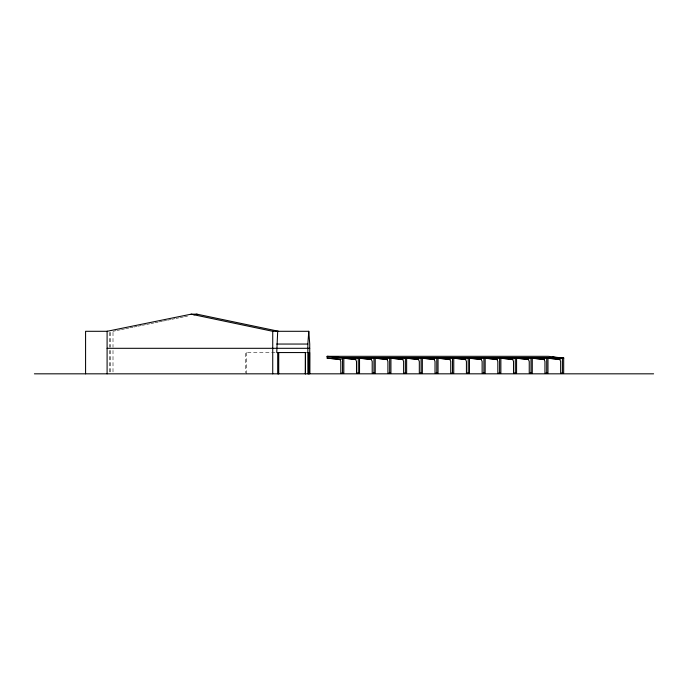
<?xml version="1.0" encoding="UTF-8"?>
<svg xmlns="http://www.w3.org/2000/svg" width="688" height="688" viewBox="0 0 688 688"><rect width="100%" height="100%" fill="white"/><g stroke="black" fill="none" stroke-linecap="round" stroke-linejoin="round"><path stroke-width="0.52" stroke-dasharray="3.44 2.58" d="M113.004 331.298L116.152 330.653M117.201 330.438L120.357 329.793M121.406 329.578L124.554 328.941M125.603 328.726L128.759 328.081M129.808 327.866L132.956 327.23M134.005 327.015L137.161 326.37M138.211 326.155L141.358 325.519M142.407 325.304L145.564 324.659M146.613 324.444L149.76 323.807M150.81 323.592L153.957 322.947M155.015 322.732L158.163 322.096M159.212 321.881L162.359 321.236M163.417 321.021L166.565 320.384M167.614 320.169L170.762 319.524M171.811 319.309L174.967 318.664M176.016 318.458L179.164 317.813M180.213 317.598L183.369 316.953M184.418 316.747L187.566 316.102M275.062 352.557L245.659 352.557L245.659 372.758M246.545 352.557L246.596 373.825M113.004 332.356L113.004 347.242M113.004 350.433L113.004 372.758M110.596 332.356L110.596 347.242M110.596 350.433L110.596 372.758M109.659 332.356L109.659 347.242M109.659 350.433L109.659 372.758"/><path stroke-width="1.03" d="M341.188 359.489L327.161 358.156L327.17 356.315L548.284 356.315L563.661 358.156M327.17 356.315L342.555 357.734L342.564 373.042M306.186 352.557L276.748 352.557L277.694 331.298M307.897 373.825L307.837 344.052L308.783 331.298L272.732 331.298L191.118 314.175L107.096 331.298L107.096 373.825M193.87 314.82L197.017 314.175L278.631 331.298M191.118 314.175L197.017 314.175M107.56 331.298L85.579 331.298L85.579 373.825M276.748 344.052L307.837 344.052M107.096 348.309L309.729 348.309M307.897 352.557L309.686 352.557L309.686 373.825L309.729 344.052L308.783 331.298M342.555 357.734L563.67 357.734M327.161 358.156L340.121 359.377M547.012 358.156L559.783 359.489L560.651 361.458L560.651 373.042L563.678 373.042L563.678 358.156L342.547 358.156L327.161 356.745M34.4 373.825L653.6 373.825M552.378 357.124L555.465 357.407M559.559 357.777L563.678 358.156M552.154 357.218L554.201 357.407M559.344 357.88L562.423 358.156L562.423 373.042M548.276 358.156L559.98 359.377M532.564 358.156L544.277 359.377M532.374 358.267L544.079 359.489L544.948 361.458L544.948 373.042L547.975 373.042L547.975 358.156M516.86 358.156L528.565 359.377M516.671 358.267L528.375 359.489L529.244 361.458L529.244 373.042L532.271 373.042L532.271 358.156M501.156 358.156L512.861 359.377M500.967 358.267L512.672 359.489L513.54 361.458L513.54 373.042L516.568 373.042L516.568 358.156M485.453 358.156L497.157 359.377M484.197 358.156L496.968 359.489L497.837 361.458L497.837 373.042L500.864 373.042L500.864 358.156M469.749 358.156L481.454 359.377M468.494 358.156L481.265 359.489L482.133 361.458L482.133 373.042L485.16 373.042L485.16 358.156M454.046 358.156L465.75 359.377M453.856 358.267L465.561 359.489L466.43 361.458L466.43 373.042L469.457 373.042L469.457 358.156M438.342 358.156L450.047 359.377M438.153 358.267L449.857 359.489L450.726 361.458L450.726 373.042L453.753 373.042L453.753 358.156M422.638 358.156L434.343 359.377M422.449 358.267L434.154 359.489L435.022 361.458L435.022 373.042L438.041 373.042L438.041 358.156M406.935 358.156L418.639 359.377M406.746 358.267L418.45 359.489L419.319 361.458L419.319 373.042L422.337 373.042L422.337 358.156M391.231 358.156L402.936 359.377M389.976 358.156L402.747 359.489L403.615 361.458L403.615 373.042L406.634 373.042L406.634 358.156M375.528 358.156L387.232 359.377M374.272 358.156L387.043 359.489L387.912 361.458L387.912 373.042L390.93 373.042L390.93 358.156M359.824 358.156L371.529 359.377M359.635 358.267L371.339 359.489L372.208 361.458L372.208 373.042L375.227 373.042L375.227 358.156M344.12 358.156L355.825 359.377M343.923 358.267L355.627 359.489L356.504 361.458L356.504 373.042L359.523 373.042L359.523 358.156M339.924 359.489L340.792 361.458L340.792 373.042L343.819 373.042L343.819 358.156M546.719 358.156L546.719 373.042M531.016 358.156L531.016 373.042M515.312 358.156L515.312 373.042M499.608 358.156L499.608 373.042M483.905 358.156L483.905 373.042M468.193 358.156L468.193 373.042M452.489 358.156L452.489 373.042M436.785 358.156L436.785 373.042M421.082 358.156L421.082 373.042M405.378 358.156L405.378 373.042M389.675 358.156L389.675 373.042M373.971 358.156L373.971 373.042M358.267 358.156L358.267 373.042M308.852 352.557L308.852 373.825M308.731 352.557L308.731 373.825M278.631 352.557L278.631 373.825M278.58 352.557L278.58 373.825M277.694 352.557L277.694 373.825M272.732 331.298L272.732 373.825M305.42 373.825L305.42 352.557L305.36 373.825"/></g></svg>
